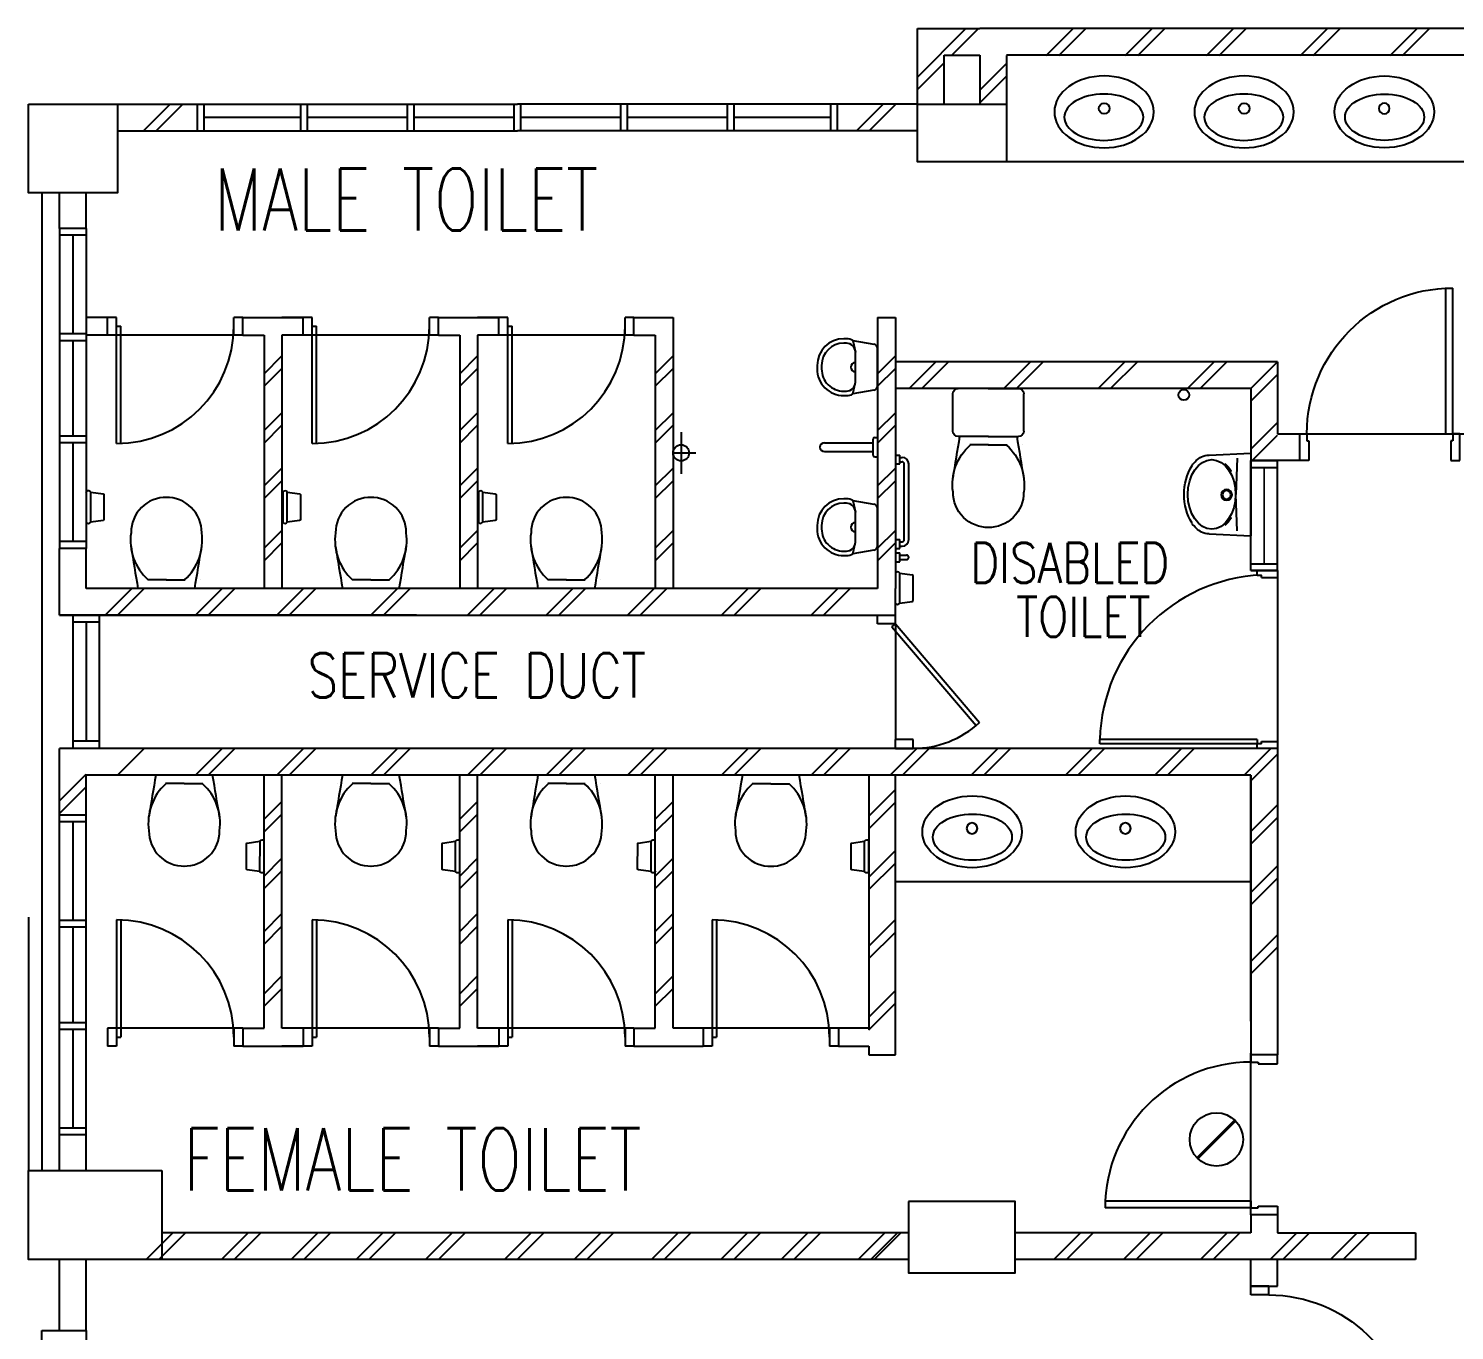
# Model space of a CAD drawing. Extents: x 2284769 to 2400769, y -845223 to -764674.
# Drawn here: x 2284769 to 2292789, y -791074 to -783749 of the extents above; entities that cross this region are included whole.
import ezdxf
from ezdxf.enums import TextEntityAlignment as Align

# ---------------------------------------------------------------- set-up
doc = ezdxf.new("R2010")
doc.units = 0
doc.header["$LTSCALE"] = 10
doc.header["$MEASUREMENT"] = 0
doc.layers.get('0').update_dxf_attribs({"linetype": 'CONTINUOUS'})
for name, color, linetype in [('-SPR', 240, 'CONTINUOUS'), ('COL', 3, 'CONTINUOUS'), ('DIM', 7, 'CONTINUOUS'), ('DOOR', 5, 'CONTINUOUS'), ('DR', 7, 'CONTINUOUS'), ('DTEXT', 7, 'CONTINUOUS'), ('H', 1, 'CONTINUOUS'), ('hatch', 7, 'CONTINUOUS'), ('LINE', 7, 'CONTINUOUS'), ('PW', 41, 'CONTINUOUS'), ('SANI', 7, 'CONTINUOUS'), ('stair', 7, 'CONTINUOUS'), ('txt', 7, 'CONTINUOUS'), ('WALL', 2, 'CONTINUOUS'), ('WIN', 5, 'CONTINUOUS')]:
    doc.layers.add(name, color=color, linetype=linetype)
doc.styles.add('ROMANS', font='romans')

# ---------------------------------------------------------------- blocks, each defined once
blk = doc.blocks.new('D900')
at = {"layer": 'DOOR', "color": 7}
for p, q in [((50, 100), (50, 899.4)), ((80, 899.4), (50, 899.4)), ((80, 100), (80, 899.4)), ((0, 100), (0, 0)), ((0, 100), (50, 100)), ((50, 100), (50, 0)), ((50, 100), (80, 100)), ((850, 100), (850, 0)), ((850, 100), (900, 100)), ((900, 100), (900, 0)), ((0, 0), (50, 0)), ((850, 0), (900, 0))]:
    blk.add_line(p, q, dxfattribs=at)
blk.add_arc((50, 100), 800, 0, 87.8509, dxfattribs=at)
blk = doc.blocks.new('ELLIPSE')
blk.add_circle((0.5, 0.5), 0.5)
blk = doc.blocks.new('BASIN-01')
blk.add_circle((0, 0), 30.3)
for p, xscale, yscale, zscale in [((279.3, -221.4), -559.6811780125836, 404.3346891934725, 559.6811780125837), ((220.2, -179.2), -444.6356025322193, 259.9294430529471, 444.6356025322195)]:
    blk.add_blockref('ELLIPSE', p, dxfattribs=dict(xscale=xscale, yscale=yscale, zscale=zscale))
blk = doc.blocks.new('DR-900-B')
at = {"layer": 'DR'}
for p, q in [((0, 900), (-150, 900)), ((-150, 900), (-150, 860)), ((0, 850), (0, 900)), ((-150, 860), (-110, 860)), ((-110, 860), (-110, 850)), ((-110, 850), (0, 850)), ((-150, 40), (-970, 40)), ((-969, 80), (-150, 80)), ((-150, 80), (-150, 40)), ((-150, 40), (-110, 40)), ((-150, 0), (-150, 40)), ((0, 0), (-150, 0)), ((-110, 50), (0, 50)), ((-110, 40), (-110, 50)), ((0, 50), (0, 0))]:
    blk.add_line(p, q, dxfattribs=at)
blk.add_arc((-150, 40), 820, 90, 180, dxfattribs=at)
blk = doc.blocks.new('UR1')
for p, q in [((104.2, 0), (-104.2, 0)), ((-150.5, -138.5), (-128.8, -20.5)), ((128.8, -20.5), (150.5, -138.5)), ((-150.5, -138.5), (-85, -125)), ((85, -125), (-85, -125)), ((150.5, -138.5), (85, -125)), ((-160, -175), (-160, -190)), ((-135, -175), (-135, -190)), ((135, -190), (135, -175)), ((160, -190), (160, -175)), ((-10, -315), (10, -315)), ((-10, -340), (10, -340))]:
    blk.add_line(p, q)
for centre, radius, start, end in [((-104.2, -25), 25, 90, 169.56252), ((104.2, -25), 25, 10.43748, 90), ((-85, -175), 75, 150.86439, 180), ((-85, -175), 50, 90, 180), ((0, -125), 26.1, 180, 0), ((85, -175), 50, 0, 90), ((85, -175), 75, 0, 29.13561), ((-10, -190), 150, 180, 270), ((-10, -190), 125, 180, 270), ((10, -190), 125, 270, 0), ((10, -190), 150, 270, 0)]:
    blk.add_arc(centre, radius, start, end)
blk = doc.blocks.new('WC-CAP-P')
for p, q in [((-84.1, 0), (-254.1, 0)), ((-85, 0), (85, 0)), ((-284.1, -240), (-284.1, -30)), ((115, -240), (115, -30)), ((-274.1, -317.5), (-274.1, -317.5)), ((-84.1, -270), (-254.1, -270)), ((-84.1, -317.5), (-189.6, -317.5)), ((-85, -270), (85, -270)), ((-85, -317.5), (20.5, -317.5)), ((105, -317.5), (105, -317.5))]:
    blk.add_line(p, q)
for centre, radius, start, end in [((-254.1, -30), 30, 90, 180), ((85, -30), 30, 0, 90), ((-254.1, -240), 30, 180, 270), ((85, -240), 30, 270, 0), ((10.3, -540), 296.7, 131.76878, 188.34412), ((23685.1, -4344.3), 24273.9, 170.33681, 170.89893), ((-179.4, -540), 296.7, 351.65588, 48.23122), ((-23854.2, -4344.3), 24273.9, 9.10107, 9.66319), ((-85.8, -584.8), 197.4, 179.51694, 271.02679), ((-83.3, -584.8), 197.4, 268.97321, 0.48306)]:
    blk.add_arc(centre, radius, start, end)
blk = doc.blocks.new('P', base_point=(9.169, 7.42))
for radius in [0.0407, 0.0315]:
    blk.add_circle((9.166, 7.418), radius)
blk = doc.blocks.new('BASIN-2')
for p, q in [((310, 0), (-310, 0)), ((-295, -314), (-310, 0)), ((-273, -104), (0, -114)), ((273, -104), (0, -114)), ((295, -314), (310, 0))]:
    blk.add_line(p, q)
for centre, radius, start, end in [((-23, -400), 294, 122.1574, 135.5873), ((-176, -156), 5.79, 327.2315, 125.5458), ((176, -156), 5.79, 54.4542, 212.7685), ((23, -400), 294, 44.4127, 57.8426), ((-163, -315), 132, 179.4957, 205.0103), ((163, -315), 132, 334.9897, 0.5043), ((-102, -268), 208, 209.5959, 236.4372), ((102, -268), 208, 303.5628, 330.4041), ((-7, -98), 402, 238.6027, 271.0363), ((7, -98), 402, 268.9637, 301.3973)]:
    blk.add_arc(centre, radius, start, end)
for name, p, xscale, yscale, zscale in [('ELLIPSE', (261, -473), -521.326566894229, 358.7639225105095, 521.3265668942295), ('P', (0, -180), 1000, 1000, 1000)]:
    blk.add_blockref(name, p, dxfattribs=dict(xscale=xscale, yscale=yscale, zscale=zscale))

msp = doc.modelspace()

# ---------------------------------------------------------------- linework, layer by layer
at = {"layer": '-SPR', "color": 0, "lineweight": 40, "ltscale": 1.3}
msp.add_line((2291344.2, -790105.4), (2291556.4, -789893.3), dxfattribs=at)
msp.add_line((2291344.2, -790105.4), (2291556.4, -789893.3), dxfattribs=at)
at = {"layer": '-SPR', "color": 0}
msp.add_circle((2291450.3, -789999.3), 150, dxfattribs=at)
at = {"color": 0}
for p, q in [((2284844.4, -784674.1), (2284844.4, -790174.1)), ((2289245.8, -786079.5), (2289519.8, -786079.5)), ((2289245.8, -786079.5), (2289519.8, -786079.5)), ((2289519.8, -786149.5), (2289519.8, -786059.5)), ((2289519.8, -786149.5), (2289519.8, -786059.5)), ((2289529.8, -786049.5), (2289544.8, -786049.5)), ((2289245.8, -786129.5), (2289519.8, -786129.5)), ((2289245.8, -786129.5), (2289519.8, -786129.5)), ((2289529.8, -786159.5), (2289544.8, -786159.5)), ((2285355.1, -786851.4), (2285355.1, -786851.4)), ((2285704.5, -786899.1), (2285384.8, -786899.1)), ((2285545.1, -786851.4), (2285439.6, -786851.4)), ((2285544.2, -786851.4), (2285649.7, -786851.4)), ((2285734.2, -786851.4), (2285734.2, -786851.4)), ((2286505.3, -786851.4), (2286505.3, -786851.4)), ((2286854.7, -786899.1), (2286535, -786899.1)), ((2286695.3, -786851.4), (2286589.8, -786851.4)), ((2286694.4, -786851.4), (2286799.9, -786851.4)), ((2286884.4, -786851.4), (2286884.4, -786851.4)), ((2287604.9, -786851.4), (2287604.9, -786851.4)), ((2287954.3, -786899.1), (2287634.6, -786899.1)), ((2287794.9, -786851.4), (2287689.4, -786851.4)), ((2287794, -786851.4), (2287899.5, -786851.4)), ((2287984, -786851.4), (2287984, -786851.4)), ((2285804.9, -787949.1), (2285485.2, -787949.1)), ((2286854.7, -787949.1), (2286535, -787949.1)), ((2287954.3, -787949.1), (2287634.6, -787949.1)), ((2289104, -787950.3), (2288784.3, -787950.3)), ((2285455.5, -787996.8), (2285455.5, -787996.8)), ((2285645.5, -787996.8), (2285540, -787996.8)), ((2285644.6, -787996.8), (2285750.1, -787996.8)), ((2285834.6, -787996.8), (2285834.6, -787996.8)), ((2286505.3, -787996.8), (2286505.3, -787996.8)), ((2286695.3, -787996.8), (2286589.8, -787996.8)), ((2286694.4, -787996.8), (2286799.9, -787996.8)), ((2286884.4, -787996.8), (2286884.4, -787996.8)), ((2287604.9, -787996.8), (2287604.9, -787996.8)), ((2287794.9, -787996.8), (2287689.4, -787996.8)), ((2287794, -787996.8), (2287899.5, -787996.8)), ((2287984, -787996.8), (2287984, -787996.8)), ((2288754.6, -787998.1), (2288754.6, -787998.1)), ((2288944.6, -787998.1), (2288839.1, -787998.1)), ((2288943.7, -787998.1), (2289049.2, -787998.1)), ((2289133.7, -787998.1), (2289133.7, -787998.1))]:
    msp.add_line(p, q, dxfattribs=at)
for centre, radius, start, end in [((2289245.8, -786104.5), 25, 90, 270), ((2289529.8, -786059.5), 10, 90, 180), ((2289529.8, -786059.5), 10, 90, 180), ((2289529.8, -786149.5), 10, 180, 270), ((2289529.8, -786149.5), 10, 180, 270), ((2285543.4, -786584.2), 197.4, 88.97321, 180.48306), ((2285545.9, -786584.2), 197.4, 359.51694, 91.02679), ((2286693.6, -786584.2), 197.4, 88.97321, 180.48306), ((2286696.1, -786584.2), 197.4, 359.51694, 91.02679), ((2287793.2, -786584.2), 197.4, 88.97321, 180.48306), ((2287795.7, -786584.2), 197.4, 359.51694, 91.02679), ((2285639.5, -786628.9), 296.7, 171.65588, 228.23122), ((2285449.8, -786628.9), 296.7, 311.76878, 8.34412), ((2286789.7, -786628.9), 296.7, 171.65588, 228.23122), ((2286600, -786628.9), 296.7, 311.76878, 8.34412), ((2287889.3, -786628.9), 296.7, 171.65588, 228.23122), ((2287699.6, -786628.9), 296.7, 311.76878, 8.34412), ((2309314.3, -782824.6), 24273.9, 189.10107, 189.66319), ((2261775, -782824.6), 24273.9, 350.33681, 350.89893), ((2310464.5, -782824.6), 24273.9, 189.10107, 189.66319), ((2262925.2, -782824.6), 24273.9, 350.33681, 350.89893), ((2311564.1, -782824.6), 24273.9, 189.10107, 189.66319), ((2264024.8, -782824.6), 24273.9, 350.33681, 350.89893), ((2309414.7, -792023.6), 24273.9, 170.33681, 170.89893), ((2261875.4, -792023.6), 24273.9, 9.10107, 9.66319), ((2310464.5, -792023.6), 24273.9, 170.33681, 170.89893), ((2262925.2, -792023.6), 24273.9, 9.10107, 9.66319), ((2311564.1, -792023.6), 24273.9, 170.33681, 170.89893), ((2264024.8, -792023.6), 24273.9, 9.10107, 9.66319), ((2312713.8, -792024.9), 24273.9, 170.33681, 170.89893), ((2265174.5, -792024.9), 24273.9, 9.10107, 9.66319), ((2285739.9, -788219.3), 296.7, 131.76878, 188.34412), ((2285550.2, -788219.3), 296.7, 351.65588, 48.23122), ((2286789.7, -788219.3), 296.7, 131.76878, 188.34412), ((2286600, -788219.3), 296.7, 351.65588, 48.23122), ((2287889.3, -788219.3), 296.7, 131.76878, 188.34412), ((2287699.6, -788219.3), 296.7, 351.65588, 48.23122), ((2289039, -788220.6), 296.7, 131.76878, 188.34412), ((2288849.3, -788220.6), 296.7, 351.65588, 48.23122), ((2285643.8, -788264.1), 197.4, 179.51694, 271.02679), ((2285646.3, -788264.1), 197.4, 268.97321, 0.48306), ((2286693.6, -788264.1), 197.4, 179.51694, 271.02679), ((2286696.1, -788264.1), 197.4, 268.97321, 0.48306), ((2287793.2, -788264.1), 197.4, 179.51694, 271.02679), ((2287795.7, -788264.1), 197.4, 268.97321, 0.48306), ((2288942.9, -788265.3), 197.4, 179.51694, 271.02679), ((2288945.4, -788265.3), 197.4, 268.97321, 0.48306)]:
    msp.add_arc(centre, radius, start, end, dxfattribs=at)
at = {"layer": 'COL', "color": 0}
for points in [[(2284769.4, -784174.1), (2285269.4, -784174.1), (2285269.4, -784674.1), (2284769.4, -784674.1)], [(2284769.4, -784174.1), (2285269.4, -784174.1), (2285269.4, -784674.1), (2284769.4, -784674.1)], [(2289769.4, -784174.1), (2290269.4, -784174.1), (2290269.4, -784499.1), (2289769.4, -784499.1)], [(2285519.4, -790174.1), (2285519.4, -790674.1), (2284769.4, -790674.1), (2284769.4, -790174.1)], [(2289719.4, -790349.1), (2289719.4, -790749.1), (2290319.4, -790749.1), (2290319.4, -790349.1)]]:
    msp.add_lwpolyline(points, close=True, dxfattribs=at)
at = {"layer": 'DOOR', "color": 0}
for p, q in [((2289544.8, -787099.1), (2289544.8, -787049.1)), ((2289544.8, -787049.1), (2289644.8, -787049.1)), ((2289544.8, -787049.1), (2289644.8, -787049.1)), ((2289644.8, -787099.1), (2289644.8, -787049.1)), ((2289644.8, -787099.1), (2289544.8, -787099.1)), ((2289625.5, -787115), (2289644.8, -787099.1)), ((2289625.5, -787115), (2290099.1, -787670.1)), ((2289644.8, -787099.1), (2290117.8, -787653.6)), ((2289645.2, -787099.1), (2289645.2, -787749.1)), ((2289745.2, -787749.1), (2289645.2, -787749.1)), ((2289645.2, -787799.1), (2289645.2, -787749.1)), ((2289645.2, -787799.1), (2289745.2, -787799.1)), ((2289745.2, -787799.1), (2289745.2, -787749.1))]:
    msp.add_line(p, q, dxfattribs=at)
msp.add_arc((2289745.2, -787249.1), 550, 270, 312.65239, dxfattribs=at)
at = {"layer": 'DR', "color": 0}
for p, q in [((2285214.4, -785474.1), (2285214.4, -785374.1)), ((2285264.4, -785374.1), (2285214.4, -785374.1)), ((2285264.4, -786084.1), (2285264.4, -785374.1)), ((2285264.4, -785474.1), (2285264.4, -785374.1)), ((2285974.4, -785374.1), (2285924.4, -785374.1)), ((2285924.4, -785474.1), (2285924.4, -785374.1)), ((2285974.4, -785474.1), (2285974.4, -785374.1)), ((2286314.4, -785474.1), (2286314.4, -785374.1)), ((2286364.4, -785374.1), (2286314.4, -785374.1)), ((2286364.4, -786084.1), (2286364.4, -785374.1)), ((2286364.4, -785474.1), (2286364.4, -785374.1)), ((2287074.4, -785374.1), (2287024.4, -785374.1)), ((2287024.4, -785474.1), (2287024.4, -785374.1)), ((2287074.4, -785474.1), (2287074.4, -785374.1)), ((2287414.4, -785474.1), (2287414.4, -785374.1)), ((2287464.4, -785374.1), (2287414.4, -785374.1)), ((2287464.4, -786084.1), (2287464.4, -785374.1)), ((2287464.4, -785474.1), (2287464.4, -785374.1)), ((2288174.4, -785374.1), (2288124.4, -785374.1)), ((2288124.4, -785474.1), (2288124.4, -785374.1)), ((2288174.4, -785474.1), (2288174.4, -785374.1)), ((2285264.4, -785474.1), (2285214.4, -785474.1)), ((2285264.4, -785424.1), (2285289.4, -785424.1)), ((2285924.4, -785474.1), (2285264.4, -785474.1)), ((2285289.4, -786083.6), (2285289.4, -785424.1)), ((2285974.4, -785474.1), (2285924.4, -785474.1)), ((2286364.4, -785474.1), (2286314.4, -785474.1)), ((2286364.4, -785424.1), (2286389.4, -785424.1)), ((2287024.4, -785474.1), (2286364.4, -785474.1)), ((2286389.4, -786083.6), (2286389.4, -785424.1)), ((2287074.4, -785474.1), (2287024.4, -785474.1)), ((2287464.4, -785474.1), (2287414.4, -785474.1)), ((2287464.4, -785424.1), (2287489.4, -785424.1)), ((2288124.4, -785474.1), (2287464.4, -785474.1)), ((2287489.4, -786083.6), (2287489.4, -785424.1)), ((2288174.4, -785474.1), (2288124.4, -785474.1)), ((2288394.4, -786136.6), (2288522.5, -786136.6)), ((2291679.4, -786824.5), (2291679.4, -786799.1)), ((2291679.4, -786824.1), (2291704.4, -786824.1)), ((2291704.4, -786837.1), (2291704.4, -786824.1)), ((2291704.4, -786837.1), (2291794.4, -786837.1)), ((2291679.4, -787749.1), (2290794.4, -787749.1)), ((2290794.4, -787774.1), (2290794.4, -787749.1)), ((2291704.4, -787774.1), (2290794.4, -787774.1)), ((2291679.4, -787749.1), (2291679.4, -787774.1)), ((2291679.4, -787799.1), (2291679.4, -787774.1)), ((2291704.4, -787774.1), (2291704.4, -787761.1)), ((2291704.4, -787761.1), (2291794.4, -787761.1)), ((2285264.4, -788764.1), (2285264.4, -789474.1)), ((2285289.4, -788764.6), (2285289.4, -789424.1)), ((2286364.4, -788764.1), (2286364.4, -789474.1)), ((2286389.4, -788764.6), (2286389.4, -789424.1)), ((2287464.4, -788764.1), (2287464.4, -789474.1)), ((2287489.4, -788764.6), (2287489.4, -789424.1)), ((2288614.6, -788764.1), (2288614.6, -789474.1)), ((2288639.6, -788764.6), (2288639.6, -789424.1)), ((2285214.4, -789374.1), (2285214.4, -789474.1)), ((2285264.4, -789374.1), (2285214.4, -789374.1)), ((2285264.4, -789374.1), (2285264.4, -789474.1)), ((2285924.4, -789374.1), (2285264.4, -789374.1)), ((2285974.4, -789374.1), (2285924.4, -789374.1)), ((2285924.4, -789374.1), (2285924.4, -789474.1)), ((2285974.4, -789374.1), (2285974.4, -789474.1)), ((2286314.4, -789374.1), (2286314.4, -789474.1)), ((2286364.4, -789374.1), (2286314.4, -789374.1)), ((2286364.4, -789374.1), (2286364.4, -789474.1)), ((2287024.4, -789374.1), (2286364.4, -789374.1)), ((2287074.4, -789374.1), (2287024.4, -789374.1)), ((2287024.4, -789374.1), (2287024.4, -789474.1)), ((2287074.4, -789374.1), (2287074.4, -789474.1)), ((2287414.4, -789374.1), (2287414.4, -789474.1)), ((2287464.4, -789374.1), (2287414.4, -789374.1)), ((2287464.4, -789374.1), (2287464.4, -789474.1)), ((2288124.4, -789374.1), (2287464.4, -789374.1)), ((2288174.4, -789374.1), (2288124.4, -789374.1)), ((2288124.4, -789374.1), (2288124.4, -789474.1)), ((2288174.4, -789374.1), (2288174.4, -789474.1)), ((2288564.6, -789374.1), (2288564.6, -789474.1)), ((2288614.6, -789374.1), (2288564.6, -789374.1)), ((2288614.6, -789374.1), (2288614.6, -789474.1)), ((2289274.6, -789374.1), (2288614.6, -789374.1)), ((2289324.6, -789374.1), (2289274.6, -789374.1)), ((2289274.6, -789374.1), (2289274.6, -789474.1)), ((2289324.6, -789374.1), (2289324.6, -789474.1)), ((2285264.4, -789474.1), (2285214.4, -789474.1)), ((2285264.4, -789424.1), (2285289.4, -789424.1)), ((2285974.4, -789474.1), (2285924.4, -789474.1)), ((2286364.4, -789474.1), (2286314.4, -789474.1)), ((2286364.4, -789424.1), (2286389.4, -789424.1)), ((2287074.4, -789474.1), (2287024.4, -789474.1)), ((2287464.4, -789474.1), (2287414.4, -789474.1)), ((2287464.4, -789424.1), (2287489.4, -789424.1)), ((2288174.4, -789474.1), (2288124.4, -789474.1)), ((2288614.6, -789474.1), (2288564.6, -789474.1)), ((2288614.6, -789424.1), (2288639.6, -789424.1)), ((2289324.6, -789474.1), (2289274.6, -789474.1))]:
    msp.add_line(p, q, dxfattribs=at)
at = {"layer": 'DR', "color": 0, "ltscale": 10000}
for p, q in [((2291959.4, -786029.1), (2292759.4, -786029.1)), ((2291644.4, -790424.1), (2291644.4, -789514.1))]:
    msp.add_line(p, q, dxfattribs=at)
at = {"layer": 'DR', "color": 0}
msp.add_lwpolyline([(2288439.7, -786019.3), (2288439.7, -786136.6), (2288439.7, -786253.9)], dxfattribs=at)
msp.add_circle((2288439.7, -786136.6), 45.3, dxfattribs=at)
for centre, radius, start, end in [((2285264.4, -785424.1), 660, 270, 0), ((2286364.4, -785424.1), 660, 270, 0), ((2287464.4, -785424.1), 660, 270, 0), ((2291746.4, -787775.6), 952.4, 92.52935, 178.40734), ((2285264.4, -789424.1), 660, 0, 90), ((2286364.4, -789424.1), 660, 0, 90), ((2287464.4, -789424.1), 660, 0, 90), ((2288614.6, -789424.1), 660, 0, 90)]:
    msp.add_arc(centre, radius, start, end, dxfattribs=at)
at = {"layer": 'DTEXT', "color": 0}
for p, q in [((2289669.8, -786812.5), (2289739.5, -786822.4)), ((2289669.8, -786982.2), (2289739.5, -786972.4))]:
    msp.add_line(p, q, dxfattribs=at)
for centre, radius, start, end in [((2289656.5, -786822.3), 16.5, 36.48754, 135.31437), ((2289738.8, -786827.3), 5, 0, 81.97227), ((2289656.5, -786972.3), 16.5, 224.68563, 323.51246), ((2289738.8, -786967.4), 5, 278.02773, 0)]:
    msp.add_arc(centre, radius, start, end, dxfattribs=at)
at = {"layer": 'H', "color": 0}
for p, q in [((2289769.4, -784022.1), (2290039.8, -783751.8)), ((2289963.1, -783899.1), (2290110.5, -783751.8)), ((2290493.6, -783901.8), (2290643.6, -783751.8)), ((2290564.3, -783901.8), (2290714.3, -783751.8)), ((2290937.6, -783901.8), (2291087.6, -783751.8)), ((2291008.3, -783901.8), (2291158.3, -783751.8)), ((2291394.4, -783901.8), (2291544.4, -783751.8)), ((2291465.1, -783901.8), (2291615.1, -783751.8)), ((2291923.9, -783901.8), (2292073.9, -783751.8)), ((2291994.6, -783901.8), (2292144.6, -783751.8)), ((2292426.8, -783901.8), (2292576.8, -783751.8)), ((2292497.5, -783901.8), (2292647.5, -783751.8)), ((2289769.4, -784092.8), (2289919.4, -783942.8)), ((2290119.4, -784096.4), (2290269.4, -783946.4)), ((2290119.4, -784167.1), (2290269.4, -784017.1)), ((2285416.2, -784324.1), (2285566.2, -784174.1)), ((2285486.9, -784324.1), (2285636.9, -784174.1)), ((2289427, -784324.1), (2289577, -784174.1)), ((2289497.7, -784324.1), (2289647.7, -784174.1)), ((2286094.4, -785691), (2286194.4, -785591)), ((2287194.4, -785691), (2287294.4, -785591)), ((2288294.4, -785691), (2288394.4, -785591)), ((2289544.8, -785691), (2289644.8, -785591)), ((2289722.8, -785774.3), (2289872.8, -785624.3)), ((2289793.5, -785774.3), (2289943.5, -785624.3)), ((2290255.5, -785774.3), (2290405.5, -785624.3)), ((2290326.2, -785774.3), (2290476.2, -785624.3)), ((2290785, -785774.3), (2290935, -785624.3)), ((2290785, -785774.3), (2290935, -785624.3)), ((2290855.7, -785774.3), (2291005.7, -785624.3)), ((2290855.7, -785774.3), (2291005.7, -785624.3)), ((2291287.9, -785774.3), (2291437.9, -785624.3)), ((2291287.9, -785774.3), (2291437.9, -785624.3)), ((2291358.6, -785774.3), (2291508.6, -785624.3)), ((2291358.6, -785774.3), (2291508.6, -785624.3)), ((2291644.4, -785774.3), (2291794.4, -785624.3)), ((2286094.4, -785761.7), (2286194.4, -785661.7)), ((2287194.4, -785761.7), (2287294.4, -785661.7)), ((2288294.4, -785761.7), (2288394.4, -785661.7)), ((2289544.8, -785761.7), (2289644.8, -785661.7)), ((2291644.4, -785845), (2291794.4, -785695)), ((2286094.4, -786010.5), (2286194.4, -785910.5)), ((2287194.4, -786010.5), (2287294.4, -785910.5)), ((2288294.4, -786010.5), (2288394.4, -785910.5)), ((2289544.8, -786010.5), (2289644.8, -785910.5)), ((2286094.4, -786081.2), (2286194.4, -785981.2)), ((2287194.4, -786081.2), (2287294.4, -785981.2)), ((2288294.4, -786081.2), (2288394.4, -785981.2)), ((2289544.8, -786081.2), (2289644.8, -785981.2)), ((2291644.4, -786116.4), (2291794.4, -785966.4)), ((2291644.4, -786187.1), (2291794.4, -786037.1)), ((2286094.4, -786322.3), (2286194.4, -786222.3)), ((2287194.4, -786322.3), (2287294.4, -786222.3)), ((2288294.4, -786322.3), (2288394.4, -786222.3)), ((2289544.8, -786322.3), (2289644.8, -786222.3)), ((2286094.4, -786393), (2286194.4, -786293)), ((2287194.4, -786393), (2287294.4, -786293)), ((2288294.4, -786393), (2288394.4, -786293)), ((2289544.8, -786393), (2289644.8, -786293)), ((2286094.4, -786672.6), (2286194.4, -786572.6)), ((2287194.4, -786672.6), (2287294.4, -786572.6)), ((2288294.4, -786672.6), (2288394.4, -786572.6)), ((2289544.8, -786672.6), (2289644.8, -786572.6)), ((2286094.4, -786743.3), (2286194.4, -786643.3)), ((2287194.4, -786743.3), (2287294.4, -786643.3)), ((2288294.4, -786743.3), (2288394.4, -786643.3)), ((2289544.8, -786743.3), (2289644.8, -786643.3)), ((2285199.6, -787049.1), (2285349.6, -786899.1)), ((2285270.3, -787049.1), (2285420.3, -786899.1)), ((2285708.6, -787049.1), (2285858.6, -786899.1)), ((2285779.3, -787049.1), (2285929.3, -786899.1)), ((2286165.4, -787049.1), (2286315.4, -786899.1)), ((2286236.1, -787049.1), (2286386.1, -786899.1)), ((2286694.9, -787049.1), (2286844.9, -786899.1)), ((2286765.6, -787049.1), (2286915.6, -786899.1)), ((2287237.5, -787049.1), (2287387.5, -786899.1)), ((2287308.2, -787049.1), (2287458.2, -786899.1)), ((2287681.5, -787049.1), (2287831.5, -786899.1)), ((2287752.3, -787049.1), (2287902.3, -786899.1)), ((2288138.4, -787049.1), (2288288.4, -786899.1)), ((2288209.1, -787049.1), (2288359.1, -786899.1)), ((2288667.8, -787049.1), (2288817.8, -786899.1)), ((2288667.8, -787049.1), (2288817.8, -786899.1)), ((2288738.5, -787049.1), (2288888.5, -786899.1)), ((2288738.5, -787049.1), (2288888.5, -786899.1)), ((2289170.8, -787049.1), (2289320.8, -786899.1)), ((2289170.8, -787049.1), (2289320.8, -786899.1)), ((2289241.5, -787049.1), (2289391.5, -786899.1)), ((2289241.5, -787049.1), (2289391.5, -786899.1)), ((2285270.3, -787949.1), (2285420.3, -787799.1)), ((2285708.6, -787949.1), (2285858.6, -787799.1)), ((2285779.3, -787949.1), (2285929.3, -787799.1)), ((2286165.4, -787949.1), (2286315.4, -787799.1)), ((2286236.1, -787949.1), (2286386.1, -787799.1)), ((2286694.9, -787949.1), (2286844.9, -787799.1)), ((2286765.6, -787949.1), (2286915.6, -787799.1)), ((2287237.5, -787949.1), (2287387.5, -787799.1)), ((2287308.2, -787949.1), (2287458.2, -787799.1)), ((2287681.5, -787949.1), (2287831.5, -787799.1)), ((2287752.3, -787949.1), (2287902.3, -787799.1)), ((2288138.4, -787949.1), (2288288.4, -787799.1)), ((2288209.1, -787949.1), (2288359.1, -787799.1)), ((2288667.8, -787949.1), (2288817.8, -787799.1)), ((2288738.5, -787949.1), (2288888.5, -787799.1)), ((2289170.8, -787949.1), (2289320.8, -787799.1)), ((2289241.5, -787949.1), (2289391.5, -787799.1)), ((2289614.8, -787949.1), (2289764.8, -787799.1)), ((2289685.5, -787949.1), (2289835.5, -787799.1)), ((2290071.6, -787949.1), (2290221.6, -787799.1)), ((2290142.3, -787949.1), (2290292.3, -787799.1)), ((2290601.1, -787949.1), (2290751.1, -787799.1)), ((2290671.8, -787949.1), (2290821.8, -787799.1)), ((2291104, -787949.1), (2291254, -787799.1)), ((2291174.7, -787949.1), (2291324.7, -787799.1)), ((2291606.9, -787949.1), (2291756.9, -787799.1)), ((2291644.4, -787982.3), (2291794.4, -787832.3)), ((2284944.4, -788094.9), (2285094.4, -787944.9)), ((2284944.4, -788165.6), (2285094.4, -788015.6)), ((2289494.8, -788181.2), (2289644.8, -788031.2)), ((2286094.4, -788197.7), (2286194.4, -788097.7)), ((2287194.4, -788197.7), (2287294.4, -788097.7)), ((2288294.4, -788197.7), (2288394.4, -788097.7)), ((2289494.8, -788251.9), (2289644.8, -788101.9)), ((2291644.4, -788266.9), (2291794.4, -788116.9)), ((2286094.4, -788268.4), (2286194.4, -788168.4)), ((2287194.4, -788268.4), (2287294.4, -788168.4)), ((2288294.4, -788268.4), (2288394.4, -788168.4)), ((2291644.4, -788337.6), (2291794.4, -788187.6)), ((2286094.4, -788517.2), (2286194.4, -788417.2)), ((2287194.4, -788517.2), (2287294.4, -788417.2)), ((2288294.4, -788517.2), (2288394.4, -788417.2)), ((2289494.8, -788523.3), (2289644.8, -788373.3)), ((2289494.8, -788594), (2289644.8, -788444)), ((2286094.4, -788587.9), (2286194.4, -788487.9)), ((2287194.4, -788587.9), (2287294.4, -788487.9)), ((2288294.4, -788587.9), (2288394.4, -788487.9)), ((2291644.4, -788609.1), (2291794.4, -788459.1)), ((2291644.4, -788679.8), (2291794.4, -788529.8)), ((2286094.4, -788829), (2286194.4, -788729)), ((2287194.4, -788829), (2287294.4, -788729)), ((2288294.4, -788829), (2288394.4, -788729)), ((2289494.8, -788911.5), (2289644.8, -788761.5)), ((2286094.4, -788899.8), (2286194.4, -788799.8)), ((2287194.4, -788899.8), (2287294.4, -788799.8)), ((2288294.4, -788899.8), (2288394.4, -788799.8)), ((2289494.8, -788982.2), (2289644.8, -788832.2)), ((2291644.4, -788997.3), (2291794.4, -788847.3)), ((2291644.4, -789068), (2291794.4, -788918)), ((2286094.4, -789179.3), (2286194.4, -789079.3)), ((2287194.4, -789179.3), (2287294.4, -789079.3)), ((2288294.4, -789179.3), (2288394.4, -789079.3)), ((2286094.4, -789250.1), (2286194.4, -789150.1)), ((2287194.4, -789250.1), (2287294.4, -789150.1)), ((2288294.4, -789250.1), (2288394.4, -789150.1)), ((2289494.8, -789311.5), (2289644.8, -789161.5)), ((2289494.8, -789382.2), (2289644.8, -789232.2))]:
    msp.add_line(p, q, dxfattribs=at)
at = {"layer": 'hatch', "color": 0}
for p, q in [((2291794.4, -786799.1), (2291644.4, -786799.1)), ((2285430.7, -790674.1), (2285580.7, -790524.1)), ((2285502.3, -790674.1), (2285652.3, -790524.1)), ((2285854.8, -790674.1), (2286004.8, -790524.1)), ((2285854.8, -790674.1), (2286004.8, -790524.1)), ((2285854.8, -790674.1), (2286004.8, -790524.1)), ((2285926.5, -790674.1), (2286076.5, -790524.1)), ((2285926.5, -790674.1), (2286076.5, -790524.1)), ((2285926.5, -790674.1), (2286076.5, -790524.1)), ((2286246.3, -790674.1), (2286396.3, -790524.1)), ((2286246.3, -790674.1), (2286396.3, -790524.1)), ((2286246.3, -790674.1), (2286396.3, -790524.1)), ((2286318, -790674.1), (2286468, -790524.1)), ((2286318, -790674.1), (2286468, -790524.1)), ((2286318, -790674.1), (2286468, -790524.1)), ((2286611.5, -790674.1), (2286761.5, -790524.1)), ((2286611.5, -790674.1), (2286761.5, -790524.1)), ((2286611.5, -790674.1), (2286761.5, -790524.1)), ((2286683.2, -790674.1), (2286833.2, -790524.1)), ((2286683.2, -790674.1), (2286833.2, -790524.1)), ((2286683.2, -790674.1), (2286833.2, -790524.1)), ((2287003, -790674.1), (2287153, -790524.1)), ((2287003, -790674.1), (2287153, -790524.1)), ((2287003, -790674.1), (2287153, -790524.1)), ((2287074.6, -790674.1), (2287224.6, -790524.1)), ((2287074.6, -790674.1), (2287224.6, -790524.1)), ((2287074.6, -790674.1), (2287224.6, -790524.1)), ((2287446.8, -790674.1), (2287596.8, -790524.1)), ((2287446.8, -790674.1), (2287596.8, -790524.1)), ((2287446.8, -790674.1), (2287596.8, -790524.1)), ((2287518.5, -790674.1), (2287668.5, -790524.1)), ((2287518.5, -790674.1), (2287668.5, -790524.1)), ((2287518.5, -790674.1), (2287668.5, -790524.1)), ((2287838.3, -790674.1), (2287988.3, -790524.1)), ((2287838.3, -790674.1), (2287988.3, -790524.1)), ((2287838.3, -790674.1), (2287988.3, -790524.1)), ((2287910, -790674.1), (2288060, -790524.1)), ((2287910, -790674.1), (2288060, -790524.1)), ((2287910, -790674.1), (2288060, -790524.1)), ((2288272.3, -790674.1), (2288422.3, -790524.1)), ((2288272.3, -790674.1), (2288422.3, -790524.1)), ((2288272.3, -790674.1), (2288422.3, -790524.1)), ((2288344, -790674.1), (2288494, -790524.1)), ((2288344, -790674.1), (2288494, -790524.1)), ((2288344, -790674.1), (2288494, -790524.1)), ((2288663.8, -790674.1), (2288813.8, -790524.1)), ((2288663.8, -790674.1), (2288813.8, -790524.1)), ((2288663.8, -790674.1), (2288813.8, -790524.1)), ((2288735.4, -790674.1), (2288885.4, -790524.1)), ((2288735.4, -790674.1), (2288885.4, -790524.1)), ((2288735.4, -790674.1), (2288885.4, -790524.1)), ((2289002.3, -790674.1), (2289152.3, -790524.1)), ((2289002.3, -790674.1), (2289152.3, -790524.1)), ((2289002.3, -790674.1), (2289152.3, -790524.1)), ((2289073.9, -790674.1), (2289223.9, -790524.1)), ((2289073.9, -790674.1), (2289223.9, -790524.1)), ((2289073.9, -790674.1), (2289223.9, -790524.1)), ((2289435.1, -790674.1), (2289585.1, -790524.1)), ((2289435.1, -790674.1), (2289585.1, -790524.1)), ((2289435.1, -790674.1), (2289585.1, -790524.1)), ((2289506.7, -790674.1), (2289656.7, -790524.1)), ((2289506.7, -790674.1), (2289656.7, -790524.1)), ((2289526, -790674.1), (2289676, -790524.1)), ((2290535.8, -790674.1), (2290685.8, -790524.1)), ((2290535.8, -790674.1), (2290685.8, -790524.1)), ((2290535.8, -790674.1), (2290685.8, -790524.1)), ((2290607.5, -790674.1), (2290757.5, -790524.1)), ((2290607.5, -790674.1), (2290757.5, -790524.1)), ((2290607.5, -790674.1), (2290757.5, -790524.1)), ((2290927.3, -790674.1), (2291077.3, -790524.1)), ((2290927.3, -790674.1), (2291077.3, -790524.1)), ((2290927.3, -790674.1), (2291077.3, -790524.1)), ((2290999, -790674.1), (2291149, -790524.1)), ((2290999, -790674.1), (2291149, -790524.1)), ((2290999, -790674.1), (2291149, -790524.1)), ((2291361.3, -790674.1), (2291511.3, -790524.1)), ((2291361.3, -790674.1), (2291511.3, -790524.1)), ((2291361.3, -790674.1), (2291511.3, -790524.1)), ((2291433, -790674.1), (2291583, -790524.1)), ((2291433, -790674.1), (2291583, -790524.1)), ((2291433, -790674.1), (2291583, -790524.1)), ((2291752.8, -790674.1), (2291902.8, -790524.1)), ((2291752.8, -790674.1), (2291902.8, -790524.1)), ((2291752.8, -790674.1), (2291902.8, -790524.1)), ((2291824.4, -790674.1), (2291974.4, -790524.1)), ((2291824.4, -790674.1), (2291974.4, -790524.1)), ((2291824.4, -790674.1), (2291974.4, -790524.1)), ((2292091.3, -790674.1), (2292241.3, -790524.1)), ((2292091.3, -790674.1), (2292241.3, -790524.1)), ((2292091.3, -790674.1), (2292241.3, -790524.1)), ((2292162.9, -790674.1), (2292312.9, -790524.1)), ((2292162.9, -790674.1), (2292312.9, -790524.1))]:
    msp.add_line(p, q, dxfattribs=at)
at = {"layer": 'LINE', "color": 0}
msp.add_circle((2291267.2, -785810.5), 30.2, dxfattribs=at)
at = {"layer": 'PW', "color": 0}
msp.add_line((2284769.4, -788749.1), (2284769.4, -790174.1), dxfattribs=at)
at = {"layer": 'SANI', "color": 0}
for points in [[(2285119.2, -786526.4), (2285119.4, -786356.8, 0.565426), (2285091.3, -786359.4, 0.460184)], [(2285094.4, -786355), (2285094.4, -786528.2, 0.460184), (2285119.4, -786526.4)], [(2285119.4, -786356.8), (2285189.1, -786366.7, -0.373687), (2285193.4, -786371.7), (2285193.2, -786511.8, -0.373687), (2285188.9, -786516.7), (2285119.2, -786526.5)], [(2286224.7, -786526.4), (2286224.9, -786356.8, 0.460184), (2286199.9, -786355, 0.460184)], [(2286199.9, -786355), (2286199.9, -786528.2, 0.460184), (2286224.9, -786526.4)], [(2286224.9, -786356.8), (2286294.6, -786366.7, -0.373687), (2286298.9, -786371.7), (2286298.7, -786511.8, -0.373687), (2286294.4, -786516.7), (2286224.7, -786526.5)], [(2287324.7, -786526.4), (2287324.9, -786356.8, 0.460184), (2287299.9, -786355, 0.460184)], [(2287299.9, -786355), (2287299.9, -786528.2, 0.460184), (2287324.9, -786526.4)], [(2287324.9, -786356.8), (2287394.6, -786366.7, -0.373687), (2287398.9, -786371.7), (2287398.7, -786511.8, -0.373687), (2287394.4, -786516.7), (2287324.7, -786526.5)], [(2286069.4, -788491.4), (2285999.7, -788481.5, -0.373687), (2285995.4, -788476.5), (2285995.6, -788336.4, -0.373687), (2285999.9, -788331.5), (2286069.6, -788321.7)], [(2286094.4, -788493.2), (2286094.4, -788320, 0.460184), (2286069.4, -788321.8)], [(2286069.6, -788321.8), (2286069.4, -788491.4, 0.565426), (2286097.6, -788488.8, 0.460184)], [(2287169.4, -788491.4), (2287099.7, -788481.5, -0.373687), (2287095.4, -788476.5), (2287095.6, -788336.4, -0.373687), (2287099.9, -788331.5), (2287169.6, -788321.7)], [(2287194.4, -788493.2), (2287194.4, -788320, 0.460184), (2287169.4, -788321.8)], [(2287169.6, -788321.8), (2287169.4, -788491.4, 0.565426), (2287197.6, -788488.8, 0.460184)], [(2288269.4, -788491.4), (2288199.7, -788481.5, -0.373687), (2288195.4, -788476.5), (2288195.6, -788336.4, -0.373687), (2288199.9, -788331.5), (2288269.6, -788321.7)], [(2288294.4, -788493.2), (2288294.4, -788320, 0.460184), (2288269.4, -788321.8)], [(2288269.6, -788321.8), (2288269.4, -788491.4, 0.565426), (2288297.6, -788488.8, 0.460184)], [(2289469.8, -788491.4), (2289400.1, -788481.5, -0.373687), (2289395.8, -788476.5), (2289396, -788336.4, -0.373687), (2289400.3, -788331.5), (2289470, -788321.7)], [(2289494.8, -788493.2), (2289494.8, -788320, 0.460184), (2289469.8, -788321.8)], [(2289470, -788321.8), (2289469.8, -788491.4, 0.565426), (2289498, -788488.8, 0.460184)]]:
    msp.add_lwpolyline(points, format="xyb", dxfattribs=at)
at = {"layer": 'WALL', "color": 0}
for p, q in [((2289769.4, -784174.1), (2289769.4, -783749.1)), ((2289769.4, -783749.1), (2290119.4, -783749.1)), ((2292944.4, -783749.1), (2290119.4, -783749.1)), ((2289919.4, -784174.1), (2289919.4, -783899.1)), ((2289919.4, -783899.1), (2290119.4, -783899.1)), ((2290119.4, -783899.1), (2290119.4, -784174.1)), ((2292944.4, -783899.1), (2290269.4, -783899.1)), ((2290269.4, -783901.8), (2290269.4, -784174.1)), ((2290119.4, -783983.7), (2290119.4, -784174.1)), ((2285269.4, -784174.1), (2285719.4, -784174.1)), ((2285719.4, -784324.1), (2285719.4, -784174.1)), ((2285719.4, -784324.1), (2285719.4, -784174.1)), ((2289769.4, -784174.1), (2289319.4, -784174.1)), ((2289319.4, -784324.1), (2289319.4, -784174.1)), ((2289319.4, -784324.1), (2289319.4, -784174.1)), ((2285269.4, -784324.1), (2285719.4, -784324.1)), ((2289769.4, -784324.1), (2289319.4, -784324.1)), ((2292944.4, -784499.1), (2290269.4, -784499.1)), ((2284944.4, -784874.1), (2284944.4, -784674.1)), ((2285094.4, -784874.1), (2285094.4, -784674.1)), ((2285094.4, -784874.1), (2284944.4, -784874.1)), ((2285214.4, -785374.1), (2285094.4, -785374.1)), ((2285974.4, -785374.1), (2286314.4, -785374.1)), ((2286094.4, -785374.1), (2286194.4, -785374.1)), ((2286314.4, -785374.1), (2286194.4, -785374.1)), ((2287074.4, -785374.1), (2287414.4, -785374.1)), ((2287194.4, -785374.1), (2287294.4, -785374.1)), ((2287414.4, -785374.1), (2287294.4, -785374.1)), ((2288174.4, -785374.1), (2288394.4, -785374.1)), ((2288294.4, -785374.1), (2288394.4, -785374.1)), ((2288394.4, -785374.1), (2288394.4, -786899.1)), ((2289544.8, -785374.1), (2289544.8, -786899.1)), ((2289544.8, -785374.1), (2289644.8, -785374.1)), ((2289644.8, -785374.1), (2289644.8, -786899.1)), ((2285214.4, -785474.1), (2285094.4, -785474.1)), ((2285974.4, -785474.1), (2286094.4, -785474.1)), ((2286094.4, -785474.1), (2286094.4, -786899.1)), ((2286194.4, -785474.1), (2286194.4, -786899.1)), ((2286314.4, -785474.1), (2286194.4, -785474.1)), ((2287074.4, -785474.1), (2287194.4, -785474.1)), ((2287194.4, -785474.1), (2287194.4, -786899.1)), ((2287294.4, -785474.1), (2287294.4, -786899.1)), ((2287414.4, -785474.1), (2287294.4, -785474.1)), ((2288174.4, -785474.1), (2288294.4, -785474.1)), ((2288294.4, -785474.1), (2288294.4, -786899.1)), ((2291794.4, -785624.3), (2289644.8, -785624.3)), ((2291794.4, -785624.3), (2291794.4, -786029.1)), ((2291644.4, -785774.3), (2289644.8, -785774.3)), ((2291644.4, -785774.3), (2291644.4, -786180.1)), ((2291794.4, -786029.1), (2292944.4, -786029.1)), ((2289644.9, -786149.8), (2289669.9, -786149.8)), ((2289644.9, -786198.8), (2289669.9, -786198.8)), ((2289669.9, -786198.8), (2289669.9, -786149.8)), ((2289669.9, -786161.8), (2289682.9, -786161.8)), ((2289669.9, -786186.8), (2289682.9, -786186.8)), ((2289694.9, -786624.8), (2289694.9, -786198.8)), ((2289719.9, -786624.9), (2289719.9, -786198.6)), ((2291919.4, -786179.1), (2291644.4, -786179.1)), ((2284944.4, -787049.1), (2284944.4, -786674.1)), ((2285094.4, -786674.1), (2284944.4, -786674.1)), ((2284944.4, -787049.1), (2284944.4, -786674.1)), ((2285094.4, -786899.1), (2285094.4, -786674.1)), ((2285094.4, -786899.1), (2285094.4, -786674.1)), ((2289644.9, -786624.8), (2289669.9, -786624.8)), ((2289644.9, -786673.8), (2289669.9, -786673.8)), ((2289669.9, -786673.8), (2289669.9, -786624.8)), ((2289669.9, -786636.8), (2289682.9, -786636.8)), ((2289669.9, -786661.8), (2289682.9, -786661.8)), ((2289644.9, -786699.8), (2289669.9, -786699.8)), ((2289644.9, -786748.8), (2289669.9, -786748.8)), ((2289669.9, -786748.8), (2289669.9, -786699.8)), ((2289669.9, -786711.8), (2289707.9, -786711.8)), ((2289669.9, -786736.8), (2289707.9, -786736.8)), ((2289719.9, -786724.8), (2289719.9, -786723.8)), ((2289669.8, -786982.1), (2289669.8, -786812.5)), ((2289743.8, -786827.3), (2289743.8, -786967.4)), ((2291794.4, -786799.1), (2291794.4, -789524.1)), ((2289494.8, -786899.1), (2285094.4, -786899.1)), ((2289544.8, -786899.1), (2285094.4, -786899.1)), ((2289644.8, -787049.1), (2289644.8, -786899.1)), ((2286950.7, -787049.1), (2284944.4, -787049.1)), ((2284944.4, -787049.1), (2289544.8, -787049.1)), ((2284944.4, -788174.1), (2284944.4, -787799.1)), ((2286950.7, -787799.1), (2284944.4, -787799.1)), ((2284944.4, -788174.1), (2284944.4, -787799.1)), ((2291794.4, -787799.1), (2284944.4, -787799.1)), ((2285094.4, -788174.1), (2285094.4, -787949.1)), ((2285094.4, -788174.1), (2285094.4, -787949.1)), ((2291644.4, -787949.1), (2285094.4, -787949.1)), ((2286094.4, -789374.1), (2286094.4, -787949.1)), ((2286194.4, -789374.1), (2286194.4, -787949.1)), ((2287194.4, -789374.1), (2287194.4, -787949.1)), ((2287294.4, -789374.1), (2287294.4, -787949.1)), ((2288294.4, -789374.1), (2288294.4, -787949.1)), ((2288394.4, -789374.1), (2288394.4, -787949.1)), ((2289494.8, -787949.1), (2289494.8, -789382.2)), ((2289644.8, -789524.1), (2289644.8, -787949.1)), ((2291644.4, -789333.2), (2291644.4, -787949.1)), ((2291644.4, -787949.1), (2291644.4, -789524.1)), ((2285094.4, -788174.1), (2284944.4, -788174.1)), ((2291644.4, -788549.1), (2289644.8, -788549.1)), ((2285974.4, -789374.1), (2286094.4, -789374.1)), ((2286314.4, -789374.1), (2286194.4, -789374.1)), ((2287074.4, -789374.1), (2287194.4, -789374.1)), ((2287414.4, -789374.1), (2287294.4, -789374.1)), ((2288174.4, -789374.1), (2288294.4, -789374.1)), ((2288564.6, -789374.1), (2288394.4, -789374.1)), ((2289494.8, -789374.1), (2289324.6, -789374.1)), ((2285974.4, -789474.1), (2286314.4, -789474.1)), ((2286094.4, -789474.1), (2286194.4, -789474.1)), ((2286314.4, -789474.1), (2286194.4, -789474.1)), ((2287074.4, -789474.1), (2287414.4, -789474.1)), ((2287194.4, -789474.1), (2287294.4, -789474.1)), ((2287414.4, -789474.1), (2287294.4, -789474.1)), ((2288174.4, -789474.1), (2288394.4, -789474.1)), ((2288294.4, -789474.1), (2288394.4, -789474.1)), ((2288394.4, -789474.1), (2288564.6, -789474.1)), ((2289324.6, -789474.1), (2289494.8, -789474.1)), ((2289494.8, -789474.1), (2289494.8, -789524.1)), ((2289494.8, -789524.1), (2289644.8, -789524.1)), ((2284944.4, -790174.1), (2284944.4, -789974.1)), ((2285094.4, -789974.1), (2284944.4, -789974.1)), ((2285094.4, -790174.1), (2285094.4, -789974.1)), ((2291644.4, -790424.1), (2291644.4, -790524.1)), ((2291794.4, -790424.1), (2291794.4, -790524.1)), ((2289719.4, -790524.1), (2285519.4, -790524.1)), ((2291644.4, -790524.1), (2290319.4, -790524.1)), ((2291794.4, -790524.1), (2292569.4, -790524.1)), ((2292569.4, -790524.1), (2292569.4, -790674.1)), ((2284944.4, -791074.1), (2284944.4, -790674.1)), ((2285094.4, -791074.1), (2285094.4, -790674.1)), ((2289719.4, -790674.1), (2285519.4, -790674.1)), ((2292569.4, -790674.1), (2290319.4, -790674.1)), ((2291644.4, -790824.1), (2291644.4, -790674.1)), ((2291794.4, -790824.1), (2291794.4, -790674.1)), ((2291644.4, -790824.1), (2291794.4, -790824.1))]:
    msp.add_line(p, q, dxfattribs=at)
msp.add_lwpolyline([(2284844.4, -791074.1), (2285094.4, -791074.1), (2285094.4, -791174.1), (2284844.4, -791174.1)], close=True, dxfattribs=at)
for centre, radius, start, end in [((2289682.9, -786198.8), 37, 0, 90), ((2289682.9, -786198.8), 12, 0, 90), ((2289682.9, -786624.8), 37, 270, 0), ((2289682.9, -786624.8), 12, 270, 0), ((2289707.9, -786723.8), 12, 0, 90), ((2289707.9, -786724.8), 12, 270, 359.99738)]:
    msp.add_arc(centre, radius, start, end, dxfattribs=at)
at = {"layer": 'WIN', "color": 0}
for p, q in [((2285719.4, -784174.1), (2287519.4, -784174.1)), ((2285757.4, -784324.1), (2285757.4, -784174.1)), ((2286300.4, -784324.1), (2286300.4, -784174.1)), ((2286338.4, -784324.1), (2286338.4, -784174.1)), ((2286900.4, -784324.1), (2286900.4, -784174.1)), ((2286938.4, -784324.1), (2286938.4, -784174.1)), ((2287500.4, -784324.1), (2287500.4, -784174.1)), ((2289319.4, -784174.1), (2287519.4, -784174.1)), ((2287538.4, -784324.1), (2287538.4, -784174.1)), ((2288100.4, -784324.1), (2288100.4, -784174.1)), ((2288138.4, -784324.1), (2288138.4, -784174.1)), ((2288700.4, -784324.1), (2288700.4, -784174.1)), ((2288738.4, -784324.1), (2288738.4, -784174.1)), ((2289281.4, -784324.1), (2289281.4, -784174.1)), ((2285719.4, -784324.1), (2287519.4, -784324.1)), ((2289319.4, -784324.1), (2287519.4, -784324.1)), ((2284944.4, -784874.1), (2284944.4, -786674.1)), ((2285094.4, -784912.1), (2284944.4, -784912.1)), ((2285094.4, -784874.1), (2285094.4, -786674.1)), ((2285094.4, -785467.8), (2284944.4, -785467.8)), ((2285094.4, -785505.8), (2284944.4, -785505.8)), ((2285094.4, -786042.4), (2284944.4, -786042.4)), ((2285094.4, -786080.4), (2284944.4, -786080.4)), ((2291644.4, -786180.1), (2291794.4, -786180.1)), ((2291644.4, -786799.1), (2291644.4, -786180.1)), ((2291794.4, -786799.1), (2291794.4, -786179.1)), ((2291644.4, -786218.1), (2291794.4, -786218.1)), ((2285094.4, -786636.1), (2284944.4, -786636.1)), ((2291644.4, -786761.1), (2291794.4, -786761.1)), ((2291794.4, -786799.1), (2291794.4, -786699.1)), ((2291644.4, -786799.1), (2291794.4, -786799.1)), ((2285019.4, -787049.1), (2285019.4, -787799.1)), ((2285169.4, -787799.1), (2285169.4, -787049.1)), ((2285169.4, -787089.1), (2285019.4, -787089.1)), ((2285169.4, -787759.1), (2285019.4, -787759.1)), ((2284944.4, -789974.1), (2284944.4, -788174.1)), ((2285094.4, -789974.1), (2285094.4, -788174.1)), ((2285094.4, -788212.1), (2284944.4, -788212.1)), ((2285094.4, -788767.8), (2284944.4, -788767.8)), ((2285094.4, -788805.8), (2284944.4, -788805.8)), ((2285094.4, -789342.4), (2284944.4, -789342.4)), ((2285094.4, -789380.4), (2284944.4, -789380.4)), ((2285094.4, -789936.1), (2284944.4, -789936.1))]:
    msp.add_line(p, q, dxfattribs=at)
at = {"layer": 'WIN', "color": 0, "const_width": 10, "flags": 128}
for points in [[(2285757.4, -784249.1), (2286300.4, -784249.1)], [(2286338.4, -784249.1), (2286900.4, -784249.1)], [(2286938.4, -784249.1), (2287500.4, -784249.1)], [(2288100.4, -784249.1), (2287538.4, -784249.1)], [(2288700.4, -784249.1), (2288138.4, -784249.1)], [(2289281.4, -784249.1), (2288738.4, -784249.1)], [(2285019.4, -784912.1), (2285019.4, -785467.8)], [(2285019.4, -785505.8), (2285019.4, -786042.4)], [(2285019.4, -786080.4), (2285019.4, -786636.1)], [(2291719.4, -786761.1), (2291719.4, -786218.1)], [(2285094.4, -787759.1), (2285094.4, -787089.1)], [(2285019.4, -788767.8), (2285019.4, -788212.1)], [(2285019.4, -789342.4), (2285019.4, -788805.8)], [(2285019.4, -789936.1), (2285019.4, -789380.4)]]:
    msp.add_lwpolyline(points, dxfattribs=at)

# ---------------------------------------------------------------- block references
at = {"layer": 'DIM', "color": 0, "rotation": 270.0000004268868}
for p in [(2289544.8, -785654.5), (2289544.8, -785654.5), (2289544.8, -786554.5), (2289544.8, -786554.5)]:
    msp.add_blockref('UR1', p, dxfattribs=at)
at = {"layer": 'SANI', "color": 0}
for p in [(2290819.4, -784199.1), (2290819.4, -784199.1), (2291606.9, -784199.1), (2291606.9, -784199.1)]:
    msp.add_blockref('BASIN-01', p, dxfattribs=at)
at = {"layer": 'SANI', "color": 0, "xscale": -1}
for name, p in [('BASIN-01', (2292394.4, -784199.1)), ('BASIN-01', (2292394.4, -784199.1)), ('WC-CAP-P', (2290083.2, -785774.3))]:
    msp.add_blockref(name, p, dxfattribs=at)
at = {"layer": 'SANI', "color": 0, "extrusion": (0, 0, -1), "xscale": 0.75, "yscale": 0.75, "zscale": -0.75, "rotation": 90}
msp.add_blockref('BASIN-2', (-2291644.4, -786370.5), dxfattribs=at)
at = {"layer": 'SANI', "color": 0, "xscale": -1, "rotation": 1.334020893750676e-08}
for p in [(2290076, -788249.1), (2290938.3, -788249.1)]:
    msp.add_blockref('BASIN-01', p, dxfattribs=at)
at = {"layer": 'stair', "color": 0, "xscale": -1, "rotation": 270}
msp.add_blockref('D900', (2291644.4, -791724.1), dxfattribs=at)
at = {"layer": 'WALL', "color": 0, "xscale": -1, "rotation": 90}
msp.add_blockref('DR-900-B', (2292819.4, -786179.1), dxfattribs=at)
at = {"layer": 'WALL', "color": 0, "rotation": 2.668042644536231e-08}
msp.add_blockref('DR-900-B', (2291794.4, -790424.1), dxfattribs=at)

# ---------------------------------------------------------------- texts
at = {"color": 0, "style": 'ROMANS', "width": 0.75}
for s, p in [('MALE TOILET', (2285814.1, -784886.2)), ('FEMALE TOILET', (2285641, -790286.4))]:
    msp.add_text(s, height=350, dxfattribs=at).set_placement(p)
at = {"layer": 'txt', "color": 0, "style": 'ROMANS', "width": 0.8}
for s, p in [('DISABLED', (2290066.6, -786868.1)), ('TOILET', (2290324.6, -787171.3))]:
    msp.add_text(s, height=225, dxfattribs=at).set_placement(p)
at = {"layer": 'txt', "color": 0, "ltscale": 10, "style": 'ROMANS', "width": 0.8}
msp.add_text('SERVICE DUCT', height=250, dxfattribs=at).set_placement((2287291, -787388.1, 3887.4), align=Align.MIDDLE)

doc.saveas('drawing.dxf')
